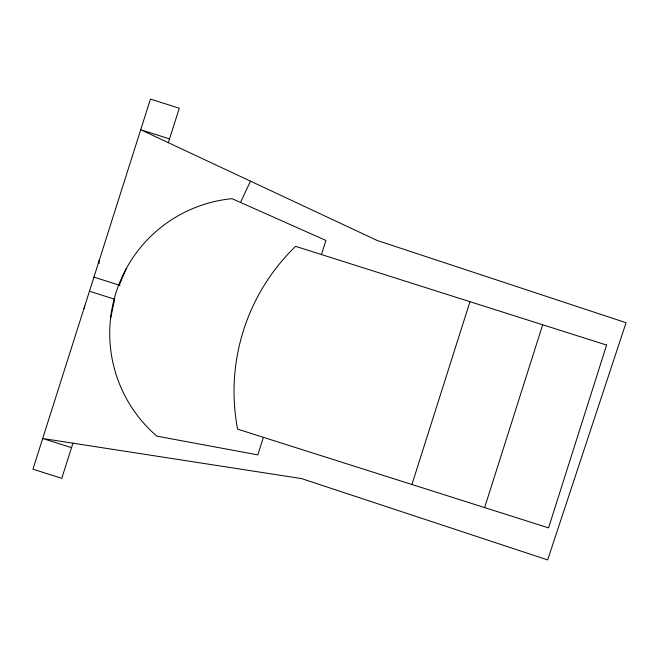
<?xml version="1.0" encoding="UTF-8"?>
<svg xmlns="http://www.w3.org/2000/svg" width="659" height="659" viewBox="0 0 659 659"><rect width="100%" height="100%" fill="white"/><g stroke="black" fill="none" stroke-linecap="round" stroke-linejoin="round"><path stroke-width="0.99" d="M110.58 318.322L114.724 298.815M72.935 443.178L61.773 478.335L32.95 469.192L150.45 99.081L179.273 108.233L168.333 142.682M263.402 437.337L257.826 454.891L156.867 436.151A135.424 135.424 0 0 1 232.042 198.672L325.908 240.444L321.435 254.539M411.933 484.497L469.966 301.698M484.629 507.578L542.67 324.772M119.114 285.405L126.38 268.402M240.51 202.445L250.486 181.151M169.536 138.892L140.713 129.741L377.096 240.444L626.05 322.721L547.662 559.919L301.501 478.574L42.695 438.499L71.51 447.642M93.932 277.109L120.053 285.405M89.451 291.229L114.6 299.219M99.204 263.567A5.083 5.083 0 0 1 99.558 259.695M84.245 308.511A5.083 5.083 0 0 1 84.83 305.941M606.601 345.069L548.56 527.875L237.586 429.141A201.761 201.761 0 0 1 295.619 246.342L606.601 345.069"/></g></svg>
